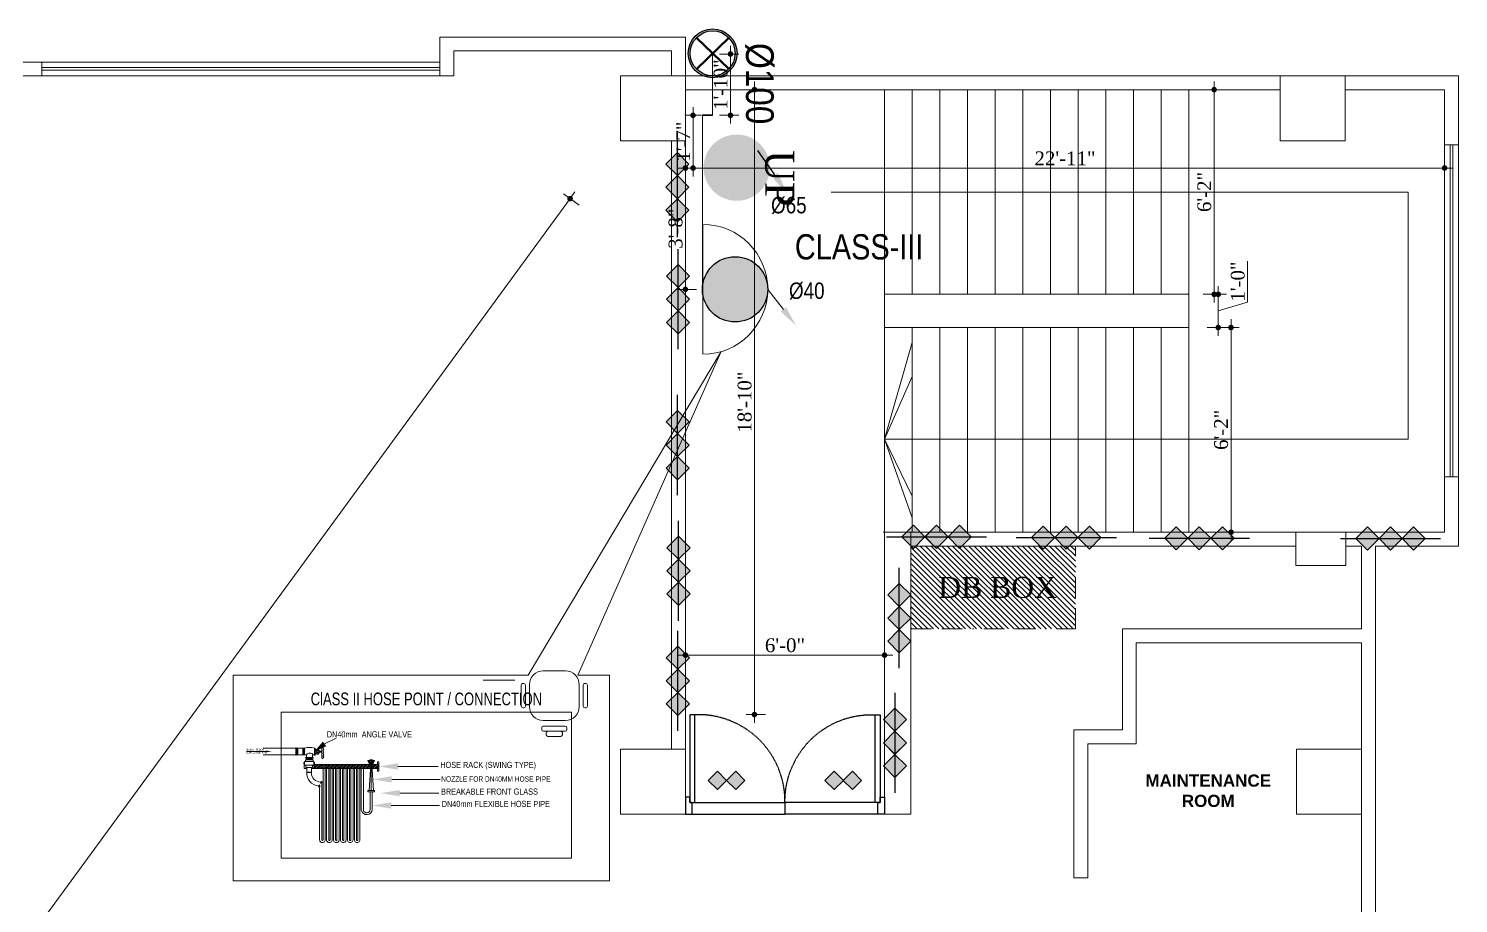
# Model space of a CAD drawing. Header units: inches. Extents: x -98933 to 1585249, y -3352739 to 192771.
# Drawn here: x 28567 to 29084, y 50130 to 50446 of the extents above; entities that cross this region are included whole.
import ezdxf

# ---------------------------------------------------------------- set-up
doc = ezdxf.new("R2010")
doc.units = ezdxf.units.IN
doc.header["$MEASUREMENT"] = 0
doc.header["$PDMODE"] = 35
for name, pattern in [('BORDER2', [0.875, 0.25, -0.125, 0.25, -0.125, 0, -0.125]), ('CONTINOUS', [0]), ('DASH', [0.35, 0.25, -0.1])]:
    doc.linetypes.add(name, pattern=pattern)
doc.layers.get('0').update_dxf_attribs({"lineweight": 0})
doc.layers.get('Defpoints').update_dxf_attribs({"lineweight": 0})
for name, color, linetype in [('8', 7, 'Continuous'), ('bp door', 40, 'Continuous'), ('F-TEXT', 7, 'Continuous'), ('fire rated wall', 7, 'Continuous'), ('sprinkler', 100, 'Continuous'), ('T2', 254, 'Continuous')]:
    doc.layers.add(name, color=color, linetype=linetype)
for name, color, linetype, lineweight in [('coloum', 220, 'Continuous', 0), ('COLUMN-2', 102, 'Continuous', 0), ('DIM_WORKING', 7, 'Continuous', 0), ('F-FIRE-BRIGADE', 1, 'Continuous', 5), ('F_Plano2', 32, 'Continuous', 0), ('F_Plano3', 1, 'Continuous', 0), ('FIRE TEX', 7, 'Continuous', 53), ('FPS- Hose Box', 1, 'Continuous', 25), ('FPS- Landing Valve', 1, 'Continuous', 25), ('FURNITURE', 144, 'Continuous', 0), ('Layer1', 134, 'Continuous', 0), ('MS Pipe', 1, 'Continuous', 18), ('PROJ NAME', 7, 'Continuous', 0), ('Rack', 160, 'BORDER2', 0), ('Stair', 171, 'Continuous', 0), ('SYMBLE', 86, 'Continuous', 0), ('Text', 7, 'Continuous', 0), ('TEXT-1', 7, 'Continuous', 0), ('TXT', 7, 'Continuous', 0), ('wall', 7, 'Continuous', 0), ('WALL (I)', 7, 'Continuous', 0), ('window', 140, 'Continuous', 0)]:
    doc.layers.add(name, color=color, linetype=linetype, lineweight=lineweight)
doc.styles.add('ARCH', font='times.ttf')
doc.styles.add('ARIAL', font='times.ttf')
doc.styles.add('MON-01', font='ARIALN.TTF')
doc.styles.add('REG', font='times.ttf')
doc.styles.get("Standard").update_dxf_attribs({"font": 'arialbd.ttf', "height": 24})
doc.styles.add('ZIA', font='ARIALN.TTF', dxfattribs={"width": 1.05, "height": 10})
doc.dimstyles.new('Dim-Pres', dxfattribs={"dimtxt": 5.5, "dimasz": 2, "dimexe": 1.5, "dimexo": 1.5, "dimgap": 1, "dimtad": 3, "dimdec": 0, "dimzin": 3, "dimdsep": 46, "dimlunit": 4, "dimtxsty": 'REG', "dimblk": 'point', "dimcen": 2, "dimclrd": 256, "dimclre": 256, "dimclrt": 7, "dimadec": 0, "dimazin": 0, "dimtfac": 0.75, "dimtdec": 0, "dimtmove": 1, "dimatfit": 3, "dimldrblk": 'point', "dimfxl": 0, "dimtolj": 1, "dimtzin": 0, "dimlwd": -1, "dimlwe": -1, "dimarcsym": 1})
pattern_1 = [(45.000001, (11343.90903, 677.33355), (-0.162272486, 0.162272494), [])]

# ---------------------------------------------------------------- blocks, each defined once
blk = doc.blocks.new('bfg')
at = {"layer": 'fire rated wall'}
h = blk.add_hatch(color=1, dxfattribs=at)
h.dxf.hatch_style = 1
h.paths.add_polyline_path([(9432308.7, -5613534.5), (9432321.4, -5613547.3), (9432334.2, -5613534.5)])
h.paths.add_polyline_path([(9432334.2, -5613534.5), (9432321.4, -5613521.8), (9432308.7, -5613534.5)])
h.paths.add_polyline_path([(9432334.2, -5613534.5), (9432359.7, -5613534.5), (9432346.9, -5613521.8)])
h.paths.add_polyline_path([(9432334.2, -5613534.5), (9432346.9, -5613547.3), (9432359.7, -5613534.5)])
at = {"layer": 'fire rated wall', "color": 1, "elevation": 0}
for points in [[(9432321.4, -5613547.3), (9432334.2, -5613534.5), (9432321.4, -5613521.8), (9432308.7, -5613534.5)], [(9432346.9, -5613547.3), (9432359.7, -5613534.5), (9432346.9, -5613521.8), (9432334.2, -5613534.5)]]:
    blk.add_lwpolyline(points, close=True, dxfattribs=at)
blk.add_lwpolyline([(9432291.7, -5613534.5), (9432376.7, -5613534.5)], dxfattribs=at)
blk = doc.blocks.new('3HR RATE')
at = {"layer": 'fire rated wall', "xscale": 1.292997314696549, "yscale": 1.292997314696549, "zscale": 1.292997314696549}
for p in [(-12191616.2, 7245476.7), (-12191583.2, 7245476.7)]:
    blk.add_blockref('bfg', p, dxfattribs=at)
blk = doc.blocks.new('dot')
at = {"color": 4}
for p, q in [((-1.5, 0), (1.5, 0)), ((0, 1.5), (0, -1.5))]:
    blk.add_line(p, q, dxfattribs=at)
at = {"color": 6, "const_width": 0.5}
blk.add_lwpolyline([(-0.25, 0, 1), (0.25, 0, 1)], format="xyb", close=True, dxfattribs=at)
blk = doc.blocks.new('point')
blk.add_blockref('dot', (0, 0))
blk = doc.blocks.new('*D331')
at = {"layer": 'Defpoints', "color": 0, "ltscale": 30, "transparency": 16777216}
for p in [(28876.01, 50219.71), (28804.01, 50162.17), (28876.01, 50162.17)]:
    blk.add_point(p, dxfattribs=at)
at = {"layer": 'Layer1', "ltscale": 30, "transparency": 16777216}
for p, q in [((28804.01, 50215.71), (28804.01, 50221.21)), ((28806.01, 50219.71), (28874.01, 50219.71)), ((28876.01, 50215.71), (28876.01, 50221.21))]:
    blk.add_line(p, q, dxfattribs=at)
at = {"layer": 'Layer1', "ltscale": 30, "transparency": 16777216, "xscale": 2, "yscale": 2, "zscale": 2, "rotation": 180}
blk.add_blockref('point', (28804.01, 50219.71), dxfattribs=at)
at = {"layer": 'Layer1', "ltscale": 30, "transparency": 16777216, "xscale": 2, "yscale": 2, "zscale": 2}
blk.add_blockref('point', (28876.01, 50219.71), dxfattribs=at)
at = {"layer": 'Layer1', "color": 7, "ltscale": 30, "transparency": 16777216, "insert": (28840.01, 50223.25), "char_height": 5, "attachment_point": 5, "style": 'REG'}
blk.add_mtext('\\A1;6\'-0"', dxfattribs=at)
blk = doc.blocks.new('*D332')
at = {"layer": 'Defpoints', "color": 0, "ltscale": 30, "transparency": 16777216}
for p in [(28829.57, 50424.17), (28828.98, 50198.22), (28834.83, 50198.22)]:
    blk.add_point(p, dxfattribs=at)
at = {"layer": 'Layer1', "ltscale": 30, "transparency": 16777216}
for p, q in [((28828.98, 50424.17), (28827.48, 50424.17)), ((28828.98, 50422.17), (28828.98, 50200.22)), ((28832.98, 50198.22), (28827.48, 50198.22))]:
    blk.add_line(p, q, dxfattribs=at)
at = {"layer": 'Layer1', "ltscale": 30, "transparency": 16777216, "xscale": 2, "yscale": 2, "zscale": 2}
for p, rotation in [((28828.98, 50424.17), 90), ((28828.98, 50198.22), 270)]:
    blk.add_blockref('point', p, dxfattribs=dict(at, rotation=rotation))
at = {"layer": 'Layer1', "color": 7, "ltscale": 30, "transparency": 16777216, "insert": (28825.44, 50311.19), "char_height": 5, "attachment_point": 5, "rotation": 90, "style": 'REG'}
blk.add_mtext('\\A1;18\'-10"', dxfattribs=at)
blk = doc.blocks.new('fddfgdgfsg')
at = {"ltscale": 100000}
h = blk.add_hatch(color=1, dxfattribs=at)
h.paths.add_polyline_path([(2091.9, -12378.98), (2096.33, -12383.41), (2100.73, -12379), (2100.72, -12378.98), (2100.73, -12378.97), (2096.32, -12374.56)])
h.paths.add_polyline_path([(2105.14, -12383.41), (2109.56, -12378.98), (2105.14, -12374.56), (2100.73, -12378.97), (2100.75, -12378.98), (2100.73, -12379)])
at = {"layer": 'bp door', "color": 1, "linetype": 'DASH'}
for p, q in [((2117.32, -12362.64, -9.7), (2072.61, -12362.64, -9.7)), ((2072.61, -12368.4, -9.7), (2072.61, -12362.64, -9.7)), ((2117.32, -12368.4, -9.7), (2072.61, -12368.4, -9.7))]:
    blk.add_line(p, q, dxfattribs=at)
at = {"layer": 'bp door', "color": 1, "elevation": -9.7}
for points in [[(2117.32, -12368.4), (2118.55, -12368.4), (2118.55, -12370.87), (2120.61, -12370.87), (2120.61, -12362.64), (2117.32, -12362.64)], [(2116.08, -12410.64), (2118.55, -12410.64), (2118.55, -12368.4), (2116.08, -12368.4)], [(2100.75, -12378.98), (2096.32, -12374.56), (2091.9, -12378.98), (2096.33, -12383.41)], [(2109.56, -12378.98), (2105.14, -12374.56), (2100.72, -12378.98), (2105.14, -12383.41)]]:
    blk.add_lwpolyline(points, close=True, dxfattribs=at)
at = {"layer": 'bp door', "color": 1, "linetype": 'DASH'}
blk.add_arc((2114.39, -12368.89, -9.7), 41.79, 179.32844, 272.32063, dxfattribs=at)
blk = doc.blocks.new('fsgfdsgs')
at = {"layer": 'Layer1', "rotation": 90}
blk.add_blockref('fddfgdgfsg', (-9519.84, -14665.81, 9.7), dxfattribs=at)
at = {"layer": 'Layer1', "xscale": -1, "rotation": 90}
blk.add_blockref('fddfgdgfsg', (-9519.84, -10520.59, 9.7), dxfattribs=at)
blk = doc.blocks.new('*D396')
at = {"layer": 'Defpoints', "color": 0, "ltscale": 30, "transparency": 16777216}
for p in [(28986.01, 50424.17), (28986.01, 50350.17), (28995.2, 50350.17)]:
    blk.add_point(p, dxfattribs=at)
at = {"layer": 'Layer1', "ltscale": 30, "transparency": 16777216}
for p, q in [((28991.2, 50424.17), (28996.7, 50424.17)), ((28995.2, 50422.17), (28995.2, 50352.17)), ((28991.2, 50350.17), (28996.7, 50350.17))]:
    blk.add_line(p, q, dxfattribs=at)
at = {"layer": 'Layer1', "ltscale": 30, "transparency": 16777216, "xscale": 2, "yscale": 2, "zscale": 2}
for p, rotation in [((28995.2, 50424.17), 90), ((28995.2, 50350.17), 270)]:
    blk.add_blockref('point', p, dxfattribs=dict(at, rotation=rotation))
at = {"layer": 'Layer1', "color": 7, "ltscale": 30, "transparency": 16777216, "insert": (28991.65, 50387.17), "char_height": 5, "attachment_point": 5, "rotation": 90, "style": 'REG'}
blk.add_mtext('\\A1;6\'-2"', dxfattribs=at)
blk = doc.blocks.new('*D397')
at = {"layer": 'Defpoints', "color": 0, "ltscale": 30, "transparency": 16777216}
for p in [(28986.01, 50350.17), (28986.01, 50338.17), (28996.66, 50338.17)]:
    blk.add_point(p, dxfattribs=at)
at = {"layer": 'Layer1', "ltscale": 30, "transparency": 16777216}
for p, q in [((29007.29, 50347.36), (29007.29, 50362.19)), ((28992.66, 50350.17), (28998.16, 50350.17)), ((28996.66, 50348.17), (28996.66, 50340.17)), ((28996.66, 50344.17), (29007.29, 50347.36)), ((28992.66, 50338.17), (28998.16, 50338.17))]:
    blk.add_line(p, q, dxfattribs=at)
at = {"layer": 'Layer1', "ltscale": 30, "transparency": 16777216, "xscale": 2, "yscale": 2, "zscale": 2}
for p, rotation in [((28996.66, 50350.17), 90), ((28996.66, 50338.17), 270)]:
    blk.add_blockref('point', p, dxfattribs=dict(at, rotation=rotation))
at = {"layer": 'Layer1', "color": 7, "ltscale": 30, "transparency": 16777216, "insert": (29003.75, 50354.77), "char_height": 5, "attachment_point": 5, "rotation": 90, "style": 'REG'}
blk.add_mtext('\\A1;1\'-0"', dxfattribs=at)
blk = doc.blocks.new('*D398')
at = {"layer": 'Defpoints', "color": 0, "ltscale": 30, "transparency": 16777216}
for p in [(28986.01, 50338.17), (28986.01, 50264.17), (29001.29, 50264.17)]:
    blk.add_point(p, dxfattribs=at)
at = {"layer": 'Layer1', "ltscale": 30, "transparency": 16777216}
for p, q in [((28997.29, 50338.17), (29002.79, 50338.17)), ((29001.29, 50336.17), (29001.29, 50266.17)), ((28997.29, 50264.17), (29002.79, 50264.17))]:
    blk.add_line(p, q, dxfattribs=at)
at = {"layer": 'Layer1', "ltscale": 30, "transparency": 16777216, "xscale": 2, "yscale": 2, "zscale": 2}
for p, rotation in [((29001.29, 50338.17), 90), ((29001.29, 50264.17), 270)]:
    blk.add_blockref('point', p, dxfattribs=dict(at, rotation=rotation))
at = {"layer": 'Layer1', "color": 7, "ltscale": 30, "transparency": 16777216, "insert": (28997.74, 50301.17), "char_height": 5, "attachment_point": 5, "rotation": 90, "style": 'REG'}
blk.add_mtext('\\A1;6\'-2"', dxfattribs=at)
blk = doc.blocks.new('*D399')
at = {"layer": 'Defpoints', "color": 0, "ltscale": 30, "transparency": 16777216}
for p in [(28804.01, 50405.67), (29078.51, 50405.67), (29078.51, 50395.84)]:
    blk.add_point(p, dxfattribs=at)
at = {"layer": 'Layer1', "ltscale": 30, "transparency": 16777216}
for p, q in [((28804.01, 50399.84), (28804.01, 50394.34)), ((29078.51, 50399.84), (29078.51, 50394.34)), ((28806.01, 50395.84), (29076.51, 50395.84))]:
    blk.add_line(p, q, dxfattribs=at)
at = {"layer": 'Layer1', "ltscale": 30, "transparency": 16777216, "xscale": 2, "yscale": 2, "zscale": 2, "rotation": 180}
blk.add_blockref('point', (28804.01, 50395.84), dxfattribs=at)
at = {"layer": 'Layer1', "ltscale": 30, "transparency": 16777216, "xscale": 2, "yscale": 2, "zscale": 2}
blk.add_blockref('point', (29078.51, 50395.84), dxfattribs=at)
at = {"layer": 'Layer1', "color": 7, "ltscale": 30, "transparency": 16777216, "insert": (28941.26, 50399.34), "char_height": 5, "attachment_point": 5, "style": 'REG'}
blk.add_mtext('\\A1;22\'-11"', dxfattribs=at)
blk = doc.blocks.new('A$C28A26137')
at = {"layer": 'FURNITURE'}
for p, q in [((2.33, 0), (-2.33, 0)), ((-4.54, -2.47), (-4.54, -3.14)), ((3.94, -1.87), (-3.94, -1.87)), ((-3.94, -3.74), (3.94, -3.74)), ((-2.93, -0.6), (-2.93, -1.27)), ((-2.33, -1.87), (2.33, -1.87)), ((2.93, -1.27), (2.93, -0.6)), ((4.54, -3.14), (4.54, -2.47)), ((-11.35, -10.31), (-11.07, -10.31)), ((-4, -5.74), (4, -5.74)), ((11.35, -10.31), (11.07, -10.31)), ((-11.95, -18.57), (-11.95, -10.91)), ((-10.47, -10.91), (-10.47, -18.57)), ((-9, -18.74), (-9, -10.74)), ((9, -10.74), (9, -18.74)), ((10.47, -10.91), (10.47, -18.57)), ((11.95, -18.57), (11.95, -10.91)), ((-11.07, -19.17), (-11.35, -19.17)), ((11.07, -19.17), (11.35, -19.17)), ((4, -23.74), (-4, -23.74))]:
    blk.add_line(p, q, dxfattribs=at)
for centre, radius, start, end in [((-3.94, -2.47), 0.6, 90, 180), ((-3.94, -3.14), 0.6, 180, 270), ((-2.33, -0.6), 0.6, 90, 180), ((-2.33, -1.27), 0.6, 180, 270), ((2.33, -0.6), 0.6, 0, 90), ((2.33, -1.27), 0.6, 270, 0), ((3.94, -2.47), 0.6, 0, 90), ((3.94, -3.14), 0.6, 270, 0), ((-11.35, -10.91), 0.6, 90, 180), ((-11.07, -10.91), 0.6, 0, 90), ((-4, -10.74), 5, 90, 180), ((4, -10.74), 5, 0, 90), ((11.07, -10.91), 0.6, 90, 180), ((11.35, -10.91), 0.6, 0, 90), ((-11.35, -18.57), 0.6, 180, 270), ((-11.07, -18.57), 0.6, 270, 0), ((-4, -18.74), 5, 180, 270), ((4, -18.74), 5, 270, 0), ((11.07, -18.57), 0.6, 180, 270), ((11.35, -18.57), 0.6, 270, 0)]:
    blk.add_arc(centre, radius, start, end, dxfattribs=at)
blk = doc.blocks.new('hkhjhj')
at = {"layer": 'FIRE TEX'}
h = blk.add_hatch(color=1, dxfattribs=at)
h.paths.add_polyline_path([(-254795, 700848, 1), (-254755, 699094, 1)])
h.paths.add_polyline_path([(-254793, 700778, -1), (-254757, 699164, -1)], flags=16)
at = {"layer": 'sprinkler', "color": 1}
for radius in [877, 807]:
    blk.add_circle((-254775, 699971), radius, dxfattribs=at)
at = {"layer": 'T2', "color": 1, "linetype": 'Continuous', "lineweight": 40}
for p, q in [((-255359, 700527), (-254191, 699414)), ((-254196, 700533), (-255354, 699409))]:
    blk.add_line(p, q, dxfattribs=at)
blk = doc.blocks.new('FPS- Hose Box')
at = {"layer": 'FPS- Hose Box'}
blk.add_hatch(color=1, dxfattribs=at).paths.add_polyline_path([(-4357.16, -12025.03, -1), (-4357.15, -12009.48, -1)])
at = {"layer": 'FPS- Hose Box', "color": 1, "lineweight": 0}
blk.add_line((-4349.44, -12001.7), (-4349.45, -12032.6), dxfattribs=at)
blk.add_line((-4349.44, -12001.7), (-4349.45, -12032.6), dxfattribs=at)
at = {"layer": 'FPS- Hose Box', "color": 1, "lineweight": 0, "ltscale": 10}
blk.add_lwpolyline([(-4368.62, -12012.36), (-4364.89, -12017.15)], dxfattribs=at)
at = {"layer": 'FPS- Hose Box', "color": 1}
blk.add_circle((-4357.12, -12017.15), 7.77, dxfattribs=at)
at = {"layer": 'FPS- Hose Box', "color": 1, "lineweight": 0}
blk.add_arc((-4349.44, -12017.15), 15.45, 89.9811, 269.9811, dxfattribs=at)
at = {"layer": 'FPS- Hose Box', "color": 1, "lineweight": 0, "ltscale": 10}
blk.add_solid([(-4368, -12011.87), (-4371.56, -12008.59), (-4369.25, -12012.85)], dxfattribs=at)
blk = doc.blocks.new('FPS- Landing Valve')
at = {"layer": 'FPS- Landing Valve'}
blk.add_hatch(color=256, dxfattribs=at).paths.add_polyline_path([(-4327.92, -11820.59, -1), (-4339.41, -11820.59, -1)])
blk.add_line((-4327.05, -11821.85), (-4330, -11817.59), dxfattribs=at)
blk.add_solid([(-4326.52, -11821.51), (-4324.99, -11825.03), (-4327.58, -11822.19)], dxfattribs=at)
blk = doc.blocks.new('hdfhd')
at = {"layer": 'Layer1', "color": 1, "ltscale": 30}
blk.add_line((-2320.59, 15302.05), (-2296.66, 15302.05), dxfattribs=at)
at = {"layer": '8', "color": 7, "lineweight": -3, "xscale": 2.086180364509346, "yscale": 2.086180365164182, "zscale": 2.086180366006654}
blk.add_blockref('FPS- Landing Valve', (6732.65, 39962.07), dxfattribs=at)
blk = doc.blocks.new('FHFGFG')
at = {"layer": 'F-FIRE-BRIGADE'}
h = blk.add_hatch(dxfattribs=at)
h.set_pattern_fill('ANSI31', color=256, scale=7294.949035, style=0)
h.set_pattern_definition([(45, (11260.6714, 522.703), (-3.212995, 3.212995), [])])
h.paths.add_polyline_path([(10144.9, 1423), (10144.9, 1422.9), (10144.9, 1422.9), (10144.9, 1423), (10144.9, 1423), (10144.9, 1423), (10144.9, 1423), (10144.9, 1423), (10144.9, 1423), (10144.9, 1423), (10144.9, 1423), (10144.9, 1423), (10144.9, 1423), (10144.9, 1423), (10144.9, 1423), (10144.9, 1423), (10144.9, 1423), (10144.9, 1423), (10144.9, 1423), (10144.9, 1423), (10144.9, 1423), (10144.9, 1423), (10144.9, 1423), (10144.9, 1423), (10144.9, 1423), (10144.9, 1423), (10144.9, 1423), (10144.9, 1423), (10144.9, 1423), (10144.9, 1423), (10144.9, 1423), (10144.9, 1423), (10144.9, 1423), (10144.9, 1423), (10144.9, 1423), (10144.9, 1423), (10144.9, 1423), (10144.9, 1423), (10144.9, 1423), (10144.9, 1423), (10144.9, 1423), (10144.9, 1423), (10144.9, 1423), (10144.9, 1423), (10145, 1423), (10145, 1423), (10145, 1423), (10145, 1423), (10145, 1423), (10145, 1423), (10145, 1423), (10145, 1423), (10145, 1423), (10145, 1423), (10145, 1423), (10145, 1423), (10145, 1423), (10145, 1423), (10145, 1423), (10145, 1423), (10145, 1423), (10145, 1423), (10145, 1423), (10145, 1423), (10145, 1423), (10145, 1423)])
h.paths.add_polyline_path([(10122.9, 1409), (10122.9, 1423), (9891.2, 1423), (9891.2, 1409)])
h = blk.add_hatch(dxfattribs=at)
h.set_pattern_fill('ANSI31', color=5, scale=368.431769, style=0)
h.set_pattern_definition(pattern_1)
h.paths.add_polyline_path([(10091.7, 1439.6), (10091.7, 1438.4), (10100.4, 1438.4), (10100.4, 1439.6)])
h = blk.add_hatch(dxfattribs=at)
h.set_pattern_fill('ANSI31', color=5, scale=368.431769, style=0)
h.set_pattern_definition(pattern_1)
h.paths.add_polyline_path([(10095.2, 1438.4), (10095.2, 1437.8), (10096.9, 1437.8), (10096.9, 1438.4)])
at = {"color": 7, "lineweight": 15, "ltscale": 0.5}
for p, q in [((9777, 1609), (10806, 1609)), ((9777, 1091.6), (9777, 1609)), ((10806, 1609), (10806, 1091.6)), ((10806, 1091.6), (9777, 1091.6))]:
    blk.add_line(p, q, dxfattribs=at)
at = {"color": 8, "lineweight": 5}
for p, q in [((9867.9, 1389.7), (9868, 1394.8)), ((9884.6, 1391.1), (9884.6, 1394.8)), ((9925.5, 1409), (9925.5, 1156.3)), ((9933.1, 1409), (9933.1, 1156.3)), ((9937.8, 1409), (9937.8, 1156.3)), ((9945.4, 1409), (9945.4, 1156.3)), ((9950.2, 1409), (9950.2, 1156.3)), ((9957.7, 1409), (9957.7, 1156.3)), ((9962.5, 1409), (9962.5, 1156.3)), ((9970, 1409), (9970, 1156.3)), ((9974.8, 1409), (9974.8, 1156.3)), ((9982.4, 1409), (9982.4, 1156.3)), ((9987.1, 1409), (9987.1, 1156.3)), ((9994.7, 1409), (9994.7, 1156.3)), ((9999.5, 1409), (9999.5, 1156.3)), ((10007, 1409), (10007, 1156.3)), ((10011.8, 1409), (10011.8, 1156.3)), ((10019.3, 1409), (10019.3, 1156.3)), ((10024.1, 1409), (10024.1, 1156.3)), ((10031.7, 1409), (10031.7, 1156.3)), ((10036.5, 1409), (10036.5, 1156.3)), ((10044, 1409), (10044, 1156.3)), ((10048.8, 1409), (10048.8, 1156.3)), ((10056.3, 1409), (10056.3, 1156.3)), ((10061.1, 1409), (10061.1, 1260.9)), ((10068.7, 1409), (10068.7, 1260.9)), ((9913.2, 1344.6), (9913.2, 1156.3)), ((9920.7, 1357.2), (9920.7, 1156.3)), ((10092, 1326), (10092, 1263.6)), ((10099.5, 1326), (10099.5, 1263.6))]:
    blk.add_line(p, q, dxfattribs=at)
at = {"color": 8, "lineweight": 50}
for centre, end in [((9910.4, 1344.6), 83.184), ((9917.9, 1357.2), 84.1159)]:
    blk.add_arc(centre, 2.8, 0, end, dxfattribs=at)
at = {"color": 8, "lineweight": 5}
for centre, major_axis, ratio, start_param, end_param in [((9919.6, 1392.6), (51.3, 7.8), 0.878095, 2.924477, 4.408108), ((9928.5, 1395), (43.2, 10.2), 0.782157, 2.905899, 4.293372), ((10080.1, 1264.9), (0, 19.4), 1, 1.782179, 4.646442), ((10080.1, 1263.7), (0, 11.8), 1, 1.809776, 4.710726), ((9923.1, 1156.3), (-7.03, 7.03), 1, 0.785398, 3.926991), ((9923.1, 1156.8), (1.69, 1.69), 1, 2.356194, 5.497787), ((9947.8, 1156.3), (7.03, 7.03), 1, 2.356194, 5.497787), ((9947.8, 1156.3), (1.69, 1.69), 1, 2.356194, 5.497787), ((9972.4, 1156.3), (7.03, 7.03), 1, 2.356194, 5.497787), ((9972.4, 1156.3), (1.69, 1.69), 1, 2.356194, 5.497787), ((9997.1, 1156.3), (7.03, 7.03), 1, 2.356194, 5.497787), ((9997.1, 1156.3), (1.69, 1.69), 1, 2.356194, 5.497787), ((10021.7, 1156.3), (7.03, 7.03), 1, 2.356194, 5.497787), ((10021.7, 1156.3), (1.69, 1.69), 1, 2.356194, 5.497787), ((10046.4, 1156.3), (7.03, 7.03), 1, 2.356194, 5.497787), ((10046.4, 1156.3), (1.69, 1.69), 1, 2.356194, 5.497787)]:
    blk.add_ellipse(centre, major_axis=major_axis, ratio=ratio, start_param=start_param, end_param=end_param, dxfattribs=at)
at = {"layer": 'F-FIRE-BRIGADE', "color": 5}
for p, q in [((10084.6, 1436.9), (10084.6, 1437.8)), ((10084.6, 1437.8), (10107.5, 1437.8)), ((10084.6, 1436.9), (10090.2, 1424.8)), ((10107.5, 1436.9), (10084.6, 1436.9)), ((10086.6, 1436.9), (10092.2, 1424.8)), ((10094.2, 1423.2), (10088.3, 1331.5)), ((10088.6, 1436.9), (10094.2, 1424.8)), ((10090.2, 1424.8), (10090.2, 1423.2)), ((10101.9, 1424.8), (10090.2, 1424.8)), ((10090.2, 1423.2), (10101.9, 1423.2)), ((10091.7, 1438.4), (10091.7, 1439.6)), ((10091.7, 1439.6), (10100.4, 1439.6)), ((10091.7, 1438.4), (10100.4, 1438.4)), ((10094.2, 1424.8), (10094.2, 1436.9)), ((10095.2, 1437.8), (10095.2, 1438.4)), ((10096, 1424.8), (10096, 1436.9)), ((10096, 1331.5), (10096, 1423.2)), ((10096.9, 1437.8), (10096.9, 1438.4)), ((10103.5, 1436.9), (10097.9, 1424.8)), ((10097.9, 1424.8), (10097.9, 1436.9)), ((10097.9, 1423.2), (10103.8, 1331.5)), ((10105.4, 1436.9), (10099.9, 1424.8)), ((10100.4, 1438.4), (10100.4, 1439.6)), ((10107.4, 1436.9), (10101.9, 1424.8)), ((10101.9, 1423.2), (10101.9, 1424.8)), ((10107.5, 1437.8), (10107.5, 1436.9)), ((10084.6, 1331.5), (10084.6, 1326)), ((10107.5, 1331.5), (10084.6, 1331.5)), ((10084.6, 1326), (10107.5, 1326)), ((10107.5, 1326), (10107.5, 1331.5))]:
    blk.add_line(p, q, dxfattribs=at)
at = {"layer": 'F-FIRE-BRIGADE', "color": 7}
for p, q in [((10118.1, 1432.7), (10118.1, 1423.2)), ((10122.9, 1432.7), (10118.1, 1432.7)), ((10118.1, 1423.2), (10122.9, 1423.2)), ((10122.9, 1423.2), (10122.9, 1432.7)), ((10118.2, 1409), (10118.2, 1399.4)), ((10123, 1409), (10118.2, 1409)), ((10118.2, 1399.4), (10123, 1399.4)), ((10123, 1399.4), (10123, 1409))]:
    blk.add_line(p, q, dxfattribs=at)
at = {"layer": 'F-TEXT', "color": 161, "lineweight": 5}
for p, q in [((9722.7, 1469.3), (9654.3, 1469.3)), ((9930.7, 1496.2), (9972.2, 1516.7)), ((10169, 1370.4), (10340.2, 1370.4)), ((10190.7, 1416.1), (10333.5, 1416.1)), ((10197, 1321.6), (10336, 1321.6)), ((10167.3, 1277.9), (10338.4, 1277.9))]:
    blk.add_line(p, q, dxfattribs=at)
for points in [[(9722.7, 1472.6), (9742.6, 1469.3), (9722.7, 1465.9)], [(9936.8, 1488.1), (9893.9, 1468.3), (9924.8, 1504)], [(10190.7, 1404.8), (10122.9, 1416.1), (10190.7, 1427.4)], [(10169, 1359.1), (10101.3, 1370.4), (10169, 1381.7)], [(10197, 1310.3), (10129.3, 1321.6), (10197, 1332.8)], [(10167.3, 1266.6), (10099.5, 1277.9), (10167.3, 1289.2)]]:
    blk.add_solid(points, dxfattribs=at)
at = {"layer": 'F_Plano2'}
for p, q in [((9828.6, 1482.6), (9828.6, 1456.7)), ((9830.9, 1482.6), (9828.6, 1482.6)), ((9830.9, 1456.7), (9830.9, 1482.6)), ((9831.8, 1458.5), (9831.8, 1481.5)), ((9833, 1458.5), (9833, 1481.5)), ((9834.4, 1458.5), (9834.4, 1481.5)), ((9836.2, 1458.5), (9836.2, 1480.8)), ((9853.9, 1458.5), (9853.9, 1481.5)), ((9855, 1458.5), (9855, 1481.5)), ((9856.5, 1458.5), (9856.5, 1481.5)), ((9858.3, 1458.5), (9858.3, 1481.5)), ((9859.4, 1481.5), (9859.4, 1457.9)), ((9828.6, 1456.7), (9830.9, 1456.7)), ((9857.7, 1430.1), (9860.3, 1430.1)), ((9857.7, 1426), (9857.7, 1430.1)), ((9860.3, 1426), (9857.7, 1426)), ((9860.3, 1433.6), (9892.6, 1433.6)), ((9860.3, 1433.6), (9860.3, 1420.2)), ((9860.3, 1420.2), (9892.6, 1420.2)), ((9862.9, 1439.5), (9890.5, 1439.5)), ((9862.9, 1439.5), (9862.9, 1433.6)), ((9888.3, 1420.2), (9888.3, 1413)), ((9890.5, 1439.5), (9890.5, 1433.6)), ((9892.6, 1433.6), (9892.6, 1420.2)), ((9895.2, 1430.1), (9892.6, 1430.1)), ((9892.6, 1426), (9895.2, 1426)), ((9895.2, 1426), (9895.2, 1430.1)), ((9864.6, 1413), (9888.3, 1413)), ((9867.8, 1394.8), (9867.8, 1413)), ((9868, 1396.2), (9884.6, 1396.2)), ((9868, 1394.8), (9884.6, 1394.8)), ((9884.6, 1413), (9884.6, 1394.8))]:
    blk.add_line(p, q, dxfattribs=at)
at = {"layer": 'F_Plano2', "color": 5}
for p, q in [((9894.8, 1481.5), (9894.8, 1455.6)), ((9897.1, 1481.5), (9894.8, 1481.5)), ((9903.7, 1477), (9903.7, 1460.1)), ((9903.7, 1477), (9908.2, 1477)), ((9903.7, 1473.3), (9908.2, 1473.3)), ((9908.2, 1477), (9908.2, 1460.1)), ((9920.7, 1490.4), (9920.7, 1446.6)), ((9925.7, 1480.2), (9925.7, 1484.3)), ((9925.7, 1469.8), (9925.7, 1474.1)), ((9863.3, 1448), (9863.3, 1445.7)), ((9863.3, 1448), (9890.3, 1448)), ((9890.3, 1445.7), (9863.3, 1445.7)), ((9865.5, 1444.8), (9888.3, 1444.8)), ((9865.5, 1443.6), (9888.3, 1443.6)), ((9865.5, 1442.2), (9888.3, 1442.2)), ((9866.8, 1440.4), (9888.3, 1440.4)), ((9890.3, 1448), (9890.3, 1445.7)), ((9894.8, 1455.6), (9897.1, 1455.6)), ((9903.7, 1465.8), (9908.2, 1465.8)), ((9903.7, 1460.1), (9908.2, 1460.1)), ((9925.7, 1461.1), (9925.7, 1463.7)), ((9925.7, 1452.7), (9925.7, 1455))]:
    blk.add_line(p, q, dxfattribs=at)
for centre, major_axis, start_param, end_param in [((9868.1, 1468.5), (0, 31.8), 4.291375, 5.131044), ((9925.3, 1487.3), (0, 3.06), 3.268209, 6.15657), ((9925.3, 1477.2), (0.24, 3.05), 3.348379, 6.23674), ((9925.3, 1466.7), (0, 3.06), 3.268209, 6.15657), ((9923.2, 1447.1), (0.73, 2.42), 2.034381, 4.833234), ((9925.3, 1458), (0, 3.06), 3.268209, 6.15657), ((9925.3, 1449.7), (0.24, 3.05), 3.348379, 6.23674)]:
    blk.add_ellipse(centre, major_axis=major_axis, ratio=1, start_param=start_param, end_param=end_param, dxfattribs=at)
at = {"layer": 'F_Plano3', "color": 1}
for p, q in [((9713.9, 1481.5), (9828.6, 1481.5)), ((9830.9, 1481.5), (9860, 1481.5)), ((9713.9, 1457.9), (9828.6, 1457.9)), ((9830.9, 1457.9), (9860.7, 1457.9)), ((9858.7, 1423.2), (9860.3, 1423.2)), ((9858.7, 1423.2), (9858.7, 1409)), ((9864.6, 1420.2), (9864.6, 1413)), ((9892.6, 1423.2), (10122.9, 1423.2)), ((10118.1, 1423.2), (10118.1, 1409)), ((10122.9, 1423.2), (10122.9, 1409)), ((9867.8, 1409), (9858.7, 1409)), ((10122.9, 1409), (9884.6, 1409))]:
    blk.add_line(p, q, dxfattribs=at)
at = {"layer": 'F_Plano3', "color": 5}
for p, q in [((9903.7, 1476.1), (9899, 1476.1)), ((9912.6, 1470.6), (9908.2, 1477)), ((9912.6, 1470.6), (9912.6, 1466.5)), ((9912.6, 1470.6), (9920.5, 1470.6)), ((9866.8, 1457.9), (9860.7, 1457.9)), ((9866.8, 1457.9), (9866.8, 1448)), ((9866.8, 1445.7), (9866.8, 1439.5)), ((9887.3, 1445.7), (9887.3, 1439.5)), ((9888, 1455.6), (9888, 1448)), ((9890.3, 1457.9), (9894.8, 1457.9)), ((9903.7, 1460.9), (9899, 1460.9)), ((9912.6, 1466.5), (9908.2, 1460.1)), ((9912.6, 1466.5), (9920.5, 1466.5))]:
    blk.add_line(p, q, dxfattribs=at)
for centre, major_axis, start_param, end_param in [((9877.4, 1406.7), (0, 76.8), -0.22911, 0.229109), ((9878.5, 1449), (0.2, 14.7), -0.909459, 0.940022), ((9890.3, 1455.6), (-1.65, 1.65), -0.785398, 0.785398)]:
    blk.add_ellipse(centre, major_axis=major_axis, ratio=1, start_param=start_param, end_param=end_param, dxfattribs=at)
at = {"layer": 'F_Plano3', "color": 1}
blk.add_ellipse((9937.4, 1415.5), major_axis=(0.13, 3.16), ratio=1, start_param=-1.530476751511812, end_param=4.752708555667774, dxfattribs=at)
at = {"layer": 'F-TEXT', "color": 0, "attachment_point": 1}
for s, insert, char_height, width in [('{\\fSwis721 LtCn BT|b0|i0|c0|p34;\\C5;ClASS II HOSE POINT / CONNECTION}', (9881.8, 1677.9), 44.968, 1064.844), ('{\\fSwis721 LtCn BT|b0|i0|c0|p34;\\C7;DN40mm  ANGLE VALVE}', (9938.8, 1540.7), 21.682, 392.921), ('{\\fSwis721 LtCn BT|b0|i0|c0|p34;\\C7;HOSE RACK (SWING TYPE)}', (10341, 1432.5), 21.682, 392.921), ('{\\fSwis721 LtCn BT|b0|i0|c0|p34;\\C7;NOZZLE FOR DN40MM HOSE PIPE}', (10344.2, 1381.1), 18.737, 339.561), ('{\\fSwis721 LtCn BT|b0|i0|c0|p34;\\C7;BREAKABLE FRONT GLASS}', (10343.5, 1337.9), 21.682, 392.921), ('{\\fSwis721 LtCn BT|b0|i0|c0|p34;\\C7;DN40mm FLEXIBLE HOSE PIPE}', (10345.9, 1294.3), 21.682, 392.921)]:
    blk.add_mtext(s, dxfattribs=dict(at, insert=insert, char_height=char_height, width=width))
at = {"layer": 'F-TEXT', "color": 7, "insert": (9652.5, 1478.7), "char_height": 6.427, "width": 116.479, "attachment_point": 1}
blk.add_mtext('{\\fSwis721 LtCn BT|b0|i0|c0|p34;DN40mm FLOOR \\PCONNECTION PIPE}', dxfattribs=at)
blk = doc.blocks.new('*D536')
at = {"layer": 'Defpoints', "color": 0, "ltscale": 30, "transparency": 16777216}
for p in [(28813.83, 50437.06), (28813.83, 50414.9), (28820.31, 50414.9)]:
    blk.add_point(p, dxfattribs=at)
at = {"layer": 'Layer1', "ltscale": 30, "transparency": 16777216}
for p, q in [((28816.31, 50437.06), (28821.81, 50437.06)), ((28820.31, 50435.06), (28820.31, 50416.9)), ((28816.31, 50414.9), (28821.81, 50414.9))]:
    blk.add_line(p, q, dxfattribs=at)
at = {"layer": 'Layer1', "ltscale": 30, "transparency": 16777216, "xscale": 2, "yscale": 2, "zscale": 2}
for p, rotation in [((28820.31, 50437.06), 90), ((28820.31, 50414.9), 270)]:
    blk.add_blockref('point', p, dxfattribs=dict(at, rotation=rotation))
at = {"layer": 'Layer1', "color": 7, "ltscale": 30, "transparency": 16777216, "insert": (28816.76, 50425.98), "char_height": 5, "attachment_point": 5, "rotation": 90, "style": 'REG'}
blk.add_mtext('\\A1;1\'-10"', dxfattribs=at)
blk = doc.blocks.new('*D537')
at = {"layer": 'Defpoints', "color": 0, "ltscale": 30, "transparency": 16777216}
for p in [(28813.83, 50414.9), (28810.14, 50034.71), (28810.14, 50030.44)]:
    blk.add_point(p, dxfattribs=at)
at = {"layer": 'Layer1', "ltscale": 30, "transparency": 16777216}
for p, q in [((28811.98, 50034.71), (28815.13, 50045.21)), ((28815.13, 50045.21), (28823.23, 50045.21)), ((28810.14, 50031.94), (28810.14, 50036.21)), ((28813.83, 50038.71), (28813.83, 50033.21)), ((28808.14, 50034.71), (28806.14, 50034.71)), ((28813.83, 50034.71), (28810.14, 50034.71)), ((28813.83, 50034.71), (28810.14, 50034.71)), ((28815.83, 50034.71), (28817.83, 50034.71))]:
    blk.add_line(p, q, dxfattribs=at)
at = {"layer": 'Layer1', "ltscale": 30, "transparency": 16777216, "xscale": 2, "yscale": 2, "zscale": 2}
blk.add_blockref('point', (28810.14, 50034.71), dxfattribs=at)
at = {"layer": 'Layer1', "ltscale": 30, "transparency": 16777216, "xscale": 2, "yscale": 2, "zscale": 2, "rotation": 180}
blk.add_blockref('point', (28813.83, 50034.71), dxfattribs=at)
at = {"layer": 'Layer1', "color": 7, "ltscale": 30, "transparency": 16777216, "insert": (28819.18, 50048.71), "char_height": 5, "attachment_point": 5, "style": 'REG'}
blk.add_mtext('\\A1;4"', dxfattribs=at)
blk = doc.blocks.new('*D538')
at = {"layer": 'Defpoints', "color": 0, "ltscale": 30, "transparency": 16777216}
for p in [(28810.14, 50414.9), (28806.77, 50395.82), (28810.14, 50395.82)]:
    blk.add_point(p, dxfattribs=at)
at = {"layer": 'Layer1', "ltscale": 30, "transparency": 16777216}
for p, q in [((28808.64, 50414.9), (28805.27, 50414.9)), ((28806.77, 50412.9), (28806.77, 50397.82)), ((28808.64, 50395.82), (28805.27, 50395.82))]:
    blk.add_line(p, q, dxfattribs=at)
at = {"layer": 'Layer1', "ltscale": 30, "transparency": 16777216, "xscale": 2, "yscale": 2, "zscale": 2}
for p, rotation in [((28806.77, 50414.9), 90), ((28806.77, 50395.82), 270)]:
    blk.add_blockref('point', p, dxfattribs=dict(at, rotation=rotation))
at = {"layer": 'Layer1', "color": 7, "ltscale": 30, "transparency": 16777216, "insert": (28803.21, 50405.36), "char_height": 5, "attachment_point": 5, "rotation": 90, "style": 'REG'}
blk.add_mtext('\\A1;1\'-7"', dxfattribs=at)
blk = doc.blocks.new('*D535')
at = {"layer": 'Defpoints', "color": 0, "ltscale": 30, "transparency": 16777216}
for p in [(28810.14, 50395.82), (28804.01, 50351.97), (28810.16, 50351.97)]:
    blk.add_point(p, dxfattribs=at)
at = {"layer": 'Layer1', "ltscale": 30, "transparency": 16777216}
for p, q in [((28808.01, 50395.82), (28802.51, 50395.82)), ((28804.01, 50393.82), (28804.01, 50353.97)), ((28808.01, 50351.97), (28802.51, 50351.97))]:
    blk.add_line(p, q, dxfattribs=at)
at = {"layer": 'Layer1', "ltscale": 30, "transparency": 16777216, "xscale": 2, "yscale": 2, "zscale": 2}
for p, rotation in [((28804.01, 50395.82), 90), ((28804.01, 50351.97), 270)]:
    blk.add_blockref('point', p, dxfattribs=dict(at, rotation=rotation))
at = {"layer": 'Layer1', "color": 7, "ltscale": 30, "transparency": 16777216, "insert": (28800.47, 50373.89), "char_height": 5, "attachment_point": 5, "rotation": 90, "style": 'REG'}
blk.add_mtext('\\A1;3\'-8"', dxfattribs=at)
blk = doc.blocks.new('*D559')
at = {"layer": 'Defpoints', "color": 0, "ltscale": 30, "transparency": 16777216}
for p in [(28762.31, 50384.77), (28803.43, 50354.69), (28325.01, 49700.67)]:
    blk.add_point(p, dxfattribs=at)
at = {"layer": 'Layer1', "ltscale": 30, "transparency": 16777216}
for p, q in [((28285.08, 49732.36), (28761.13, 50383.15)), ((28765.54, 50382.4), (28761.1, 50385.65)), ((28287.12, 49728.38), (28282.68, 49731.63))]:
    blk.add_line(p, q, dxfattribs=at)
at = {"layer": 'Layer1', "ltscale": 30, "transparency": 16777216, "xscale": 2, "yscale": 2, "zscale": 2}
for p, rotation in [((28762.31, 50384.77), 53.81441401374816), ((28283.89, 49730.75), 233.8144140137481)]:
    blk.add_blockref('point', p, dxfattribs=dict(at, rotation=rotation))
at = {"layer": 'Layer1', "color": 7, "ltscale": 30, "transparency": 16777216, "insert": (28520.24, 50059.85), "char_height": 5, "attachment_point": 5, "rotation": 53.8144, "style": 'REG'}
blk.add_mtext('\\A1;67\'-6"', dxfattribs=at)

msp = doc.modelspace()

# ---------------------------------------------------------------- hatches: boundary and pattern name
at = {"layer": 'WALL (I)', "ltscale": 30}
h = msp.add_hatch(dxfattribs=at)
h.set_pattern_fill('ANSI31', scale=11, angle=90, style=0)
h.set_pattern_definition([(135, (64763.4685, 26924.9988), (-0.972271824, -0.972271824), [])])
h.paths.add_polyline_path([(28885.51, 50259.17), (28885.51, 50229.17), (28945.01, 50229.17), (28945.01, 50259.17)])
h.paths.add_polyline_path([(28893.47, 50238.33), (28930.22, 50238.33), (28930.22, 50250.1), (28893.47, 50250.1)], flags=24)

# ---------------------------------------------------------------- linework, layer by layer
at = {"layer": 'COLUMN-2', "color": 7}
for points in [[(28804.01, 50429.17), (28780.51, 50429.17), (28780.51, 50405.67), (28804.01, 50405.67)], [(29019.01, 50429.17), (29042.51, 50429.17), (29042.51, 50405.67), (29019.01, 50405.67)], [(28804.01, 50162.17), (28780.51, 50162.17), (28780.51, 50185.67), (28804.01, 50185.67)], [(29025.01, 50162.17), (29048.51, 50162.17), (29048.51, 50185.67), (29025.01, 50185.67)]]:
    msp.add_lwpolyline(points, close=True, dxfattribs=at)
msp.add_lwpolyline([(29042.76, 50264.17), (29024.76, 50264.17), (29024.76, 50252.17), (29042.76, 50252.17), (29042.76, 50264.17)], dxfattribs=at)
at = {"layer": 'DIM_WORKING', "color": 7, "ltscale": 30}
for p, q in [((29078.51, 50404.17), (29083.51, 50404.17)), ((29078.51, 50284.17), (29083.51, 50284.17))]:
    msp.add_line(p, q, dxfattribs=at)
for points in [[(28804.01, 50429.17), (28804.01, 50443.17)], [(28799.01, 50429.17), (28799.01, 50438.17)]]:
    msp.add_lwpolyline(points, dxfattribs=at)
at = {"layer": 'Layer1', "color": 1, "ltscale": 30}
for p, q in [((28813.83, 50437.06), (28813.83, 50414.9)), ((28810.14, 50395.82), (28810.14, 50414.9)), ((28810.14, 50395.82), (28810.16, 50351.97))]:
    msp.add_line(p, q, dxfattribs=at)
at = {"layer": 'Layer1', "color": 1, "lineweight": 30, "ltscale": 30}
msp.add_line((28813.83, 50414.9), (28810.14, 50414.9), dxfattribs=at)
at = {"layer": 'MS Pipe', "color": 6}
for q in [(28747.1, 50212.45), (28765.1, 50212.45)]:
    msp.add_line((28816.96, 50329.46), q, dxfattribs=at)
for points in [[(28776.62, 50138.13), (28640.45, 50138.13), (28640.45, 50212.45)], [(28640.45, 50212.45), (28747.1, 50212.45)], [(28765.1, 50212.45), (28776.62, 50212.45)], [(28776.62, 50212.45), (28776.62, 50138.13)]]:
    msp.add_lwpolyline(points, dxfattribs=at)
at = {"layer": 'MS Pipe', "color": 6, "elevation": 9.7}
msp.add_lwpolyline([(28730.84, 50210.66), (28742.36, 50210.66)], dxfattribs=at)
at = {"layer": 'Rack', "color": 7, "ltscale": 30}
msp.add_lwpolyline([(28885.51, 50259.17), (28885.51, 50229.17), (28945.01, 50229.17), (28945.01, 50259.17)], close=True, dxfattribs=at)
at = {"layer": 'Stair', "color": 7, "ltscale": 30}
for p, q in [((28876.01, 50350.17), (28876.01, 50424.17)), ((28886.01, 50350.17), (28886.01, 50424.17)), ((28896.01, 50350.17), (28896.01, 50424.17)), ((28906.01, 50350.17), (28906.01, 50424.17)), ((28916.01, 50350.17), (28916.01, 50424.17)), ((28926.01, 50350.17), (28926.01, 50424.17)), ((28936.01, 50350.17), (28936.01, 50424.17)), ((28946.01, 50350.17), (28946.01, 50424.17)), ((28956.01, 50350.17), (28956.01, 50424.17)), ((28966.01, 50350.17), (28966.01, 50424.17)), ((28976.01, 50350.17), (28976.01, 50424.17)), ((28986.01, 50350.17), (28986.01, 50424.17)), ((29078.51, 50404.17), (29078.51, 50284.17)), ((29080.51, 50404.17), (29080.51, 50284.17)), ((29081.51, 50404.17), (29081.51, 50284.17)), ((29083.51, 50404.17), (29083.51, 50284.17)), ((28876.01, 50264.17), (28876.01, 50338.17)), ((28886.01, 50264.17), (28886.01, 50338.17)), ((28896.01, 50264.17), (28896.01, 50338.17)), ((28906.01, 50264.17), (28906.01, 50338.17)), ((28916.01, 50264.17), (28916.01, 50338.17)), ((28926.01, 50264.17), (28926.01, 50338.17)), ((28936.01, 50264.17), (28936.01, 50338.17)), ((28946.01, 50264.17), (28946.01, 50338.17)), ((28956.01, 50264.17), (28956.01, 50338.17)), ((28966.01, 50264.17), (28966.01, 50338.17)), ((28976.01, 50264.17), (28976.01, 50338.17)), ((28986.01, 50264.17), (28986.01, 50338.17))]:
    msp.add_line(p, q, dxfattribs=at)
msp.add_lwpolyline([(28986.01, 50350.17), (28986.01, 50338.17), (28876.01, 50338.17), (28876.01, 50350.17)], close=True, dxfattribs=at)
at = {"layer": 'SYMBLE', "color": 7, "ltscale": 30}
msp.add_lwpolyline([(28856.68, 50387.17), (29065.29, 50387.17), (29065.29, 50297.84), (28876.01, 50297.84), (28886.01, 50332.8), (28886.01, 50320.47), (28876.01, 50297.84), (28886.01, 50269.33), (28886.01, 50277.15), (28876.01, 50297.84)], dxfattribs=at)
at = {"layer": 'wall', "color": 7, "linetype": 'CONTINOUS', "lineweight": 9}
msp.add_line((28799.01, 50185.67), (28799.01, 50405.67), dxfattribs=at)
at = {"layer": 'WALL (I)', "color": 7, "ltscale": 30}
for p, q in [((28804.01, 50443.17), (28715.26, 50443.17)), ((28715.26, 50443.17), (28715.26, 50429.17)), ((28571.26, 50434.17), (28564.51, 50434.17)), ((28571.26, 50429.17), (28571.26, 50434.17)), ((28799.01, 50438.17), (28720.26, 50438.17)), ((28720.26, 50438.17), (28720.26, 50429.17)), ((28564.51, 50429.17), (28571.26, 50429.17)), ((28715.26, 50429.17), (28720.26, 50429.17)), ((28804.01, 50429.17), (29019.01, 50429.17)), ((29042.51, 50429.17), (29083.51, 50429.17)), ((29083.51, 50404.17), (29083.51, 50429.17)), ((28804.01, 50424.17), (29019.01, 50424.17)), ((29042.51, 50424.17), (29078.51, 50424.17)), ((29078.51, 50404.17), (29078.51, 50424.17)), ((28804.01, 50185.67), (28804.01, 50405.67)), ((29078.51, 50264.17), (29078.51, 50284.17)), ((29083.51, 50259.17), (29083.51, 50284.17)), ((28875.51, 50264.17), (29078.51, 50264.17)), ((28876.01, 50162.17), (28876.01, 50264.17)), ((28885.51, 50264.17), (28885.51, 50259.17)), ((28885.51, 50259.17), (29024.76, 50259.17)), ((28885.51, 50162.17), (28885.51, 50259.17)), ((29042.76, 50259.17), (29048.51, 50259.17)), ((29048.51, 50229.17), (29048.51, 50259.17)), ((29053.51, 50122.17), (29053.51, 50259.17)), ((29053.51, 50259.17), (29083.51, 50259.17)), ((28962.01, 50192.67), (28962.01, 50229.17)), ((28962.01, 50229.17), (29048.51, 50229.17)), ((28967.01, 50187.67), (28967.01, 50224.17)), ((28967.01, 50224.17), (29048.51, 50224.17)), ((29048.51, 50122.17), (29048.51, 50224.17)), ((28944.51, 50192.67), (28944.51, 50139.17)), ((28944.51, 50192.67), (28962.01, 50192.67)), ((28949.51, 50187.67), (28949.51, 50139.17)), ((28949.51, 50187.67), (28967.01, 50187.67)), ((28876.01, 50162.17), (28885.51, 50162.17)), ((29042.51, 50162.17), (29045.01, 50162.17)), ((28944.51, 50139.17), (28949.51, 50139.17))]:
    msp.add_line(p, q, dxfattribs=at)
at = {"layer": 'window', "color": 7, "ltscale": 30}
for p, q in [((28571.26, 50434.17), (28715.26, 50434.17)), ((28571.26, 50432.17), (28715.26, 50432.17)), ((28571.26, 50431.17), (28715.26, 50431.17)), ((28571.26, 50429.17), (28715.26, 50429.17))]:
    msp.add_line(p, q, dxfattribs=at)

# ---------------------------------------------------------------- block references
at = {"color": 1, "lineweight": 5, "xscale": 0.1020600000010745, "yscale": 0.1020599999992555, "zscale": 0.1020600000000034}
msp.add_blockref('FHFGFG', (27659.99, 50034.93), dxfattribs=at)
at = {"layer": '8', "color": 7, "lineweight": -3, "xscale": 1.519732701941393, "yscale": 1.519732702421607, "zscale": 1.519732703030305, "rotation": 180}
msp.add_blockref('FPS- Hose Box', (22200.32, 32089.12), dxfattribs=at)
at = {"layer": 'coloum', "color": 7, "lineweight": 13, "rotation": 180}
msp.add_blockref('A$C28A26137', (28756.61, 50190.32), dxfattribs=at)
at = {"layer": 'Layer1', "color": 1}
msp.add_blockref('hdfhd', (31130.73, 35093.78), dxfattribs=at)
at = {"layer": 'Layer1'}
for name, p, xscale, yscale, zscale, rotation in [('3HR RATE', (25555.54, 49278.27), 0.2533935670508072, 0.2533935670508072, 0.2533935670521235, 90), ('3HR RATE', (25555.79, 49237.77), 0.2533935670508072, 0.2533935670508072, 0.2533935670521235, 90), ('3HR RATE', (25555.61, 49185.02), 0.2533935670508072, 0.2533935670508072, 0.2533935670521235, 90), ('3HR RATE', (25555.94, 49139.58), 0.2533935670508072, 0.2533935670508072, 0.2533935670521235, 90), ('3HR RATE', (25635.79, 49122.48), 0.2533935670508072, 0.2533935670508072, 0.2533935670521235, 90), ('3HR RATE', (25555.69, 49099.78), 0.2533935670508072, 0.2533935670508072, 0.2533935670521235, 90), ('3HR RATE', (32125.33, 51298.67), 0.2533935670508072, 0.2533935670508072, 0.2533935670521235, 270), ('fsgfdsgs', (19395.11, 48030.06), 0.75, 0.75, 0.75, 90)]:
    msp.add_blockref(name, p, dxfattribs=dict(at, xscale=xscale, yscale=yscale, zscale=zscale, rotation=rotation))
at = {"layer": 'Layer1', "xscale": 0.2533935670508072, "yscale": 0.2533935670508072, "zscale": 0.2533935670521235}
for p in [(27784.17, 53508.07), (27831.08, 53507.79), (27879.2, 53507.52), (27948.34, 53507.46)]:
    msp.add_blockref('3HR RATE', p, dxfattribs=at)
at = {"layer": 'T2', "color": 7, "linetype": 'Continuous', "lineweight": 5, "xscale": 0.0100800000000163, "yscale": 0.0100800000000163, "zscale": 0.0100800000000163}
msp.add_blockref('hkhjhj', (31381.98, 43381.6), dxfattribs=at)

# ---------------------------------------------------------------- texts
at = {"layer": 'PROJ NAME', "color": 7, "style": 'ARIAL'}
msp.add_text('DB BOX', height=7.583, dxfattribs=at).set_placement((28895.43, 50240.42))
at = {"layer": 'SYMBLE', "color": 7, "ltscale": 30, "insert": (28843.43, 50402.36), "char_height": 10.56, "width": 17.4246, "attachment_point": 1, "rotation": 270, "style": 'ARCH'}
msp.add_mtext('UP', dxfattribs=at)
at = {"layer": 'Text', "color": 7, "lineweight": -3, "ltscale": 10, "insert": (28835.92, 50441.07), "char_height": 10, "width": 46.1706, "attachment_point": 1, "rotation": 270, "style": 'ZIA'}
msp.add_mtext('%%C100', dxfattribs=at)
at = {"layer": 'TEXT-1', "color": 7, "ltscale": 0.25, "insert": (28993.06, 50164.76), "char_height": 4.4, "width": 28.8817, "attachment_point": 8, "rotation": 359.9997}
msp.add_mtext(' MAINTENANCE ROOM', dxfattribs=at)
at = {"layer": 'TXT', "color": 7, "lineweight": -2, "style": 'MON-01'}
for s, height, p in [('%%C65', 5.94, (28834.98, 50379.45)), ('CLASS-III', 9.13, (28843.59, 50362.78)), ('%%C40', 5.94, (28841.47, 50348.51))]:
    msp.add_text(s, height=height, dxfattribs=at).set_placement(p)

# ---------------------------------------------------------------- dimensions: what is measured, and where the dimension line sits
at = {"layer": 'Layer1', "color": 1, "ltscale": 30}
for base, p1, p2, picture, middle in [((28820.31, 50414.9), (28813.83, 50437.06), (28813.83, 50414.9), '*D536', (28816.76, 50425.98)), ((28806.77, 50395.82), (28810.14, 50414.9), (28810.14, 50395.82), '*D538', (28803.21, 50405.36)), ((28804.01, 50351.97), (28810.14, 50395.82), (28810.16, 50351.97), '*D535', (28800.47, 50373.89))]:
    dim = msp.add_linear_dim(base=base, p1=p1, p2=p2, angle=90, dimstyle='Dim-Pres', override={"dimtxt": 5, "dimfxl": 4, "dimfxlon": 1}, dxfattribs=at)
    dim.commit()
    dim.dimension.update_dxf_attribs({"geometry": picture, "text_midpoint": middle})
at = {"layer": 'Layer1', "ltscale": 30}
for base, p1, p2, picture, middle in [((28828.98, 50198.22), (28829.57, 50424.17), (28834.83, 50198.22), '*D332', (28825.44, 50311.19)), ((28995.2, 50350.17), (28986.01, 50424.17), (28986.01, 50350.17), '*D396', (28991.65, 50387.17)), ((28996.66, 50338.17), (28986.01, 50350.17), (28986.01, 50338.17), '*D397', (29003.75, 50348.36)), ((29001.29, 50264.17), (28986.01, 50338.17), (28986.01, 50264.17), '*D398', (28997.74, 50301.17))]:
    dim = msp.add_linear_dim(base=base, p1=p1, p2=p2, angle=90, dimstyle='Dim-Pres', override={"dimtxt": 5, "dimfxl": 4, "dimfxlon": 1}, dxfattribs=at)
    dim.commit()
    dim.dimension.update_dxf_attribs({"geometry": picture, "text_midpoint": middle})
at = {"layer": 'Layer1', "color": 1, "ltscale": 30}
dim = msp.add_linear_dim(base=(28810.14, 50034.71), p1=(28813.83, 50414.9), p2=(28810.14, 50030.44), dimstyle='Dim-Pres', override={"dimtxt": 5, "dimfxl": 4, "dimfxlon": 1}, dxfattribs=at)
dim.commit()
dim.dimension.update_dxf_attribs({"geometry": '*D537', "text_midpoint": (28816.13, 50048.71)})
at = {"layer": 'Layer1', "ltscale": 30}
for base, p1, p2, picture, middle in [((29078.51430323, 50395.83708374), (28804.01430323, 50405.66653166), (29078.51430323, 50405.66653166), '*D399', (28941.26430323, 50399.33708374)), ((28876.01, 50219.71), (28804.01, 50162.17), (28876.01, 50162.17), '*D331', (28840.01, 50223.25))]:
    dim = msp.add_linear_dim(base=base, p1=p1, p2=p2, dimstyle='Dim-Pres', override={"dimtxt": 5, "dimfxl": 4, "dimfxlon": 1}, dxfattribs=at)
    dim.commit()
    dim.dimension.update_dxf_attribs({"geometry": picture, "text_midpoint": middle})
at = {"layer": 'Layer1', "color": 1, "ltscale": 30}
dim = msp.add_aligned_dim(p1=(28325.01, 49700.67), p2=(28803.43, 50354.69), distance=50.95, dimstyle='Dim-Pres', override={"dimtxt": 5, "dimfxl": 4, "dimfxlon": 1}, dxfattribs=at)
dim.commit()
dim.dimension.update_dxf_attribs({"geometry": '*D559', "text_midpoint": (28520.24, 50059.85)})

doc.saveas('drawing.dxf')
